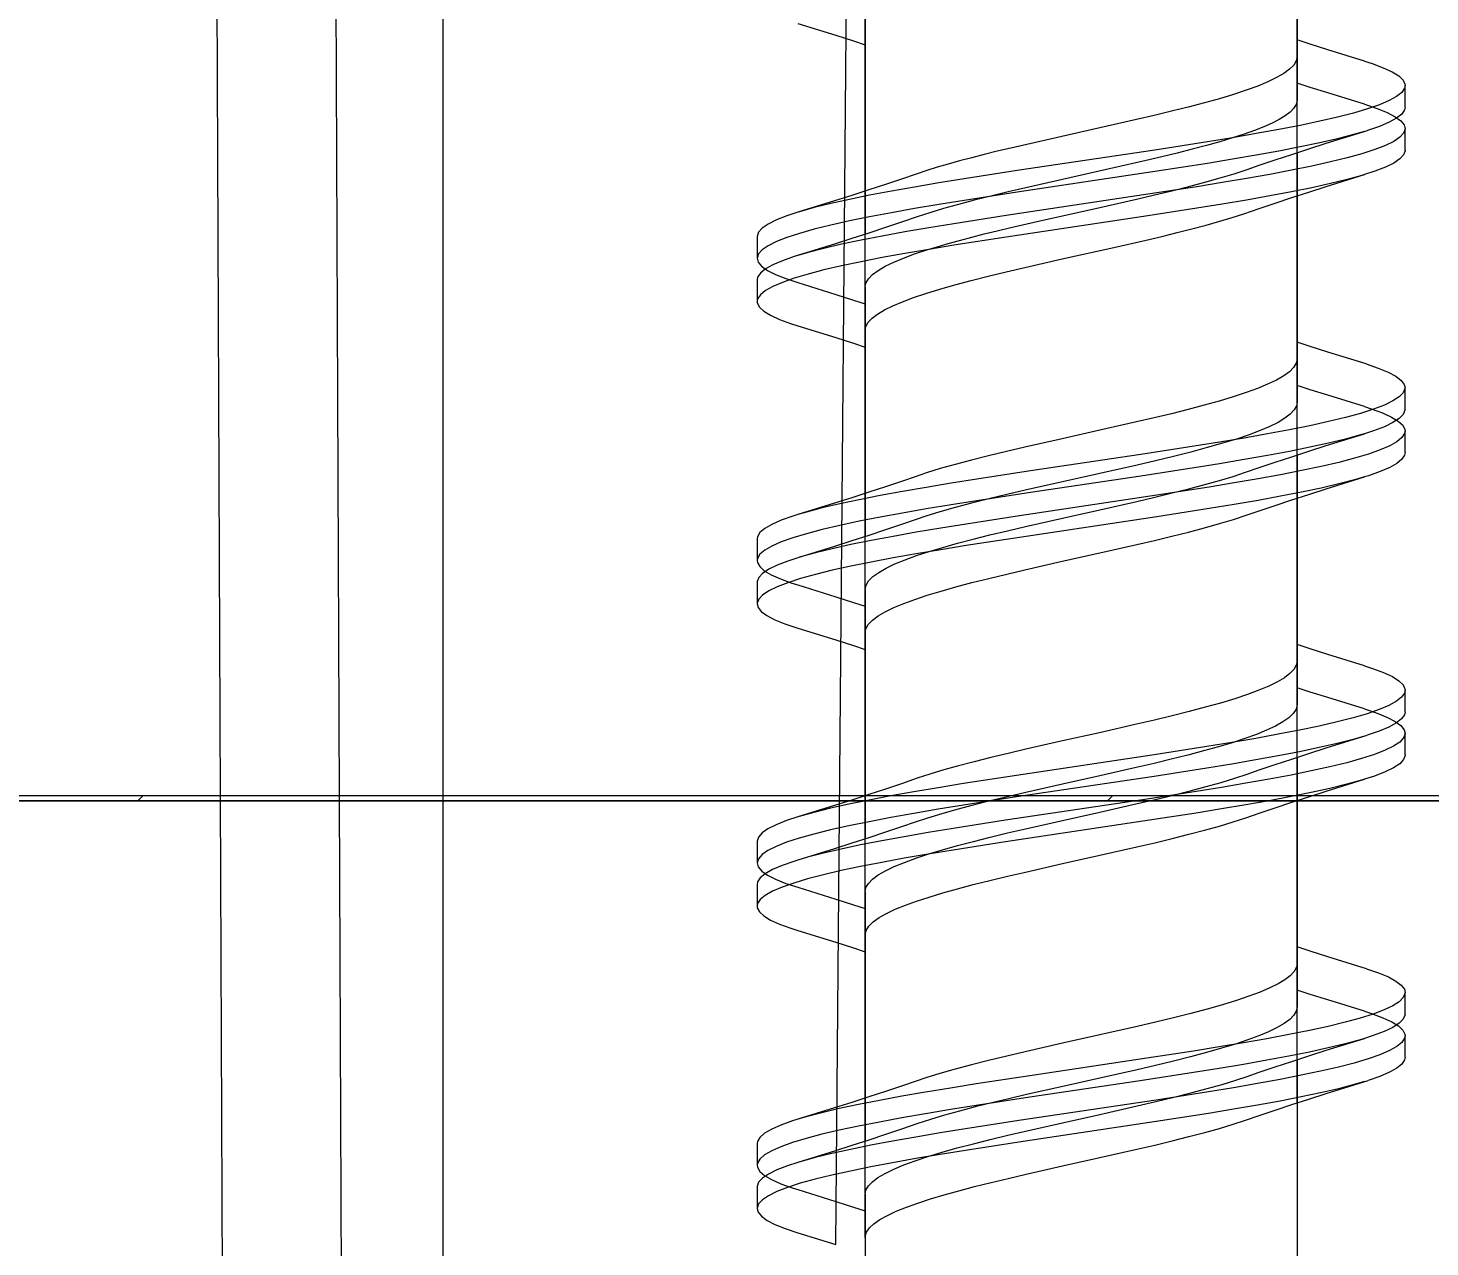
# Model space of a CAD drawing. Header units: millimetres. Extents: x -853320 to 19484, y -510814 to 9708.
# Drawn here: x 10146.53 to 10153.03, y 3198.75 to 3204.39 of the extents above; entities that cross this region are included whole.
import ezdxf
from ezdxf import colors
from ezdxf.entities.mleader import LeaderData, LeaderLine
from ezdxf.math import Vec2, Vec3

# ---------------------------------------------------------------- set-up
doc = ezdxf.new("R2010")
doc.units = ezdxf.units.MM
doc.layers.add('DS_ST_quote 1_50', color=7, linetype='Continuous')
for name, color, linetype, lineweight in [('F_ARREDI', 7, 'Continuous', 5), ('F_ELETTRICO', 22, 'Continuous', 5), ('F_ELETTRODOMESTICI', 40, 'Continuous', 5), ('F_IMPIANTO ELETTRICO', 7, 'Continuous', 0), ('F_MASSELLO_abete', 30, 'Continuous', 5), ('F_MULTI laminato OPACO', 1, 'Continuous', 5), ('F_MULTI laminato OPACO_retino', 1, 'Continuous', 5)]:
    doc.layers.add(name, color=color, linetype=linetype, lineweight=lineweight)
doc.styles.add('ARIAL', font='arial.ttf')
doc.styles.add('DANZI-DIDASCALIE', font='Yu Gothic UI Light.ttf', dxfattribs={"height": 30})
doc.dimstyles.new('ISO-100', dxfattribs={"dimtxt": 100, "dimasz": 5, "dimexe": 0.25, "dimexo": 6, "dimgap": 6, "dimtad": 1, "dimtxsty": 'ARIAL', "dimblk": 'ARCHTICK', "dimcen": 2.5, "dimdle": 15, "dimse1": 1, "dimse2": 1, "dimclrd": 256, "dimclre": 256, "dimclrt": 256, "dimadec": 0, "dimazin": 0, "dimtfac": 1, "dimtmove": 0, "dimatfit": 3, "dimldrblk": 'ARCHTICK', "dimfxl": 1, "dimlwd": -1, "dimlwe": -1, "dimarcsym": 0})

# ---------------------------------------------------------------- blocks, each defined once
blk = doc.blocks.new('_Dot')
at = {"color": 0, "linetype": 'ByBlock', "lineweight": -2}
blk.add_line((-0.5, 0), (-1, 0), dxfattribs=at)
at = {"color": 0, "linetype": 'ByBlock', "const_width": 0.5}
blk.add_lwpolyline([(-0.25, 0, 1), (0.25, 0, 1)], format="xyb", close=True, dxfattribs=at)
blk = doc.blocks.new('SCATOLA INCASSO_1 P_sezione e pianta')
at = {"layer": 'F_ELETTRICO'}
for p, q in [((55447.1513, -13682.6278), (55447.0513, -13682.6278)), ((55447.3513, -13682.6278), (55447.2513, -13682.6278)), ((55448.5513, -13682.6278), (55448.4513, -13682.6278)), ((55448.7513, -13682.6278), (55448.6513, -13682.6278)), ((55449.9513, -13682.6278), (55449.8513, -13682.6278)), ((55450.1513, -13682.6278), (55450.0513, -13682.6278)), ((55451.3513, -13682.6278), (55451.2513, -13682.6278)), ((55451.5513, -13682.6278), (55451.4513, -13682.6278)), ((55447.2913, -13682.6519), (55447.3104, -13682.6802)), ((55447.3913, -13682.6519), (55447.4104, -13682.6802)), ((55447.1407, -13682.7468), (55447.1597, -13682.8018)), ((55448.5314, -13682.7236), (55448.5504, -13682.7737)), ((55448.7392, -13682.743), (55448.7582, -13682.7972)), ((55449.9411, -13682.748), (55449.9602, -13682.8033)), ((55450.1299, -13682.7202), (55450.149, -13682.7696)), ((55451.3319, -13682.7247), (55451.3509, -13682.7752)), ((55451.5397, -13682.7442), (55451.5587, -13682.7988)), ((55447.1597, -13682.8018), (55447.1788, -13682.8665)), ((55447.319, -13682.9924), (55447.2597, -13682.8018)), ((55447.519, -13682.9924), (55447.4641, -13682.8158)), ((55448.719, -13682.9924), (55448.6641, -13682.8158)), ((55448.919, -13682.9924), (55448.8641, -13682.8158)), ((55450.119, -13682.9924), (55450.0602, -13682.8033)), ((55450.319, -13682.9924), (55450.2641, -13682.8158)), ((55451.519, -13682.9924), (55451.4641, -13682.8158)), ((55451.719, -13682.9924), (55451.6587, -13682.7988)), ((55451.7623, -13683.1278), (55442.7173, -13683.1278)), ((55445.9623, -13683.1278), (55446.9173, -13683.1278)), ((55446.1623, -13683.1278), (55447.1173, -13683.1278)), ((55447.3623, -13683.1278), (55448.3173, -13683.1278)), ((55447.5623, -13683.1278), (55448.5173, -13683.1278)), ((55448.7623, -13683.1278), (55449.7173, -13683.1278)), ((55448.9623, -13683.1278), (55449.9173, -13683.1278)), ((55450.1623, -13683.1278), (55451.1173, -13683.1278)), ((55450.3623, -13683.1278), (55451.3173, -13683.1278)), ((55451.5623, -13683.1278), (55452.5173, -13683.1278)), ((55447.3121, -13683.5432), (55447.3502, -13683.7868)), ((55447.4121, -13683.5432), (55447.4502, -13683.7868)), ((55448.9107, -13683.5342), (55448.9488, -13683.7773)), ((55449.0107, -13683.5342), (55449.0488, -13683.7773)), ((55451.7111, -13683.5372), (55451.7492, -13683.7804)), ((55451.8111, -13683.5372), (55451.8492, -13683.7804)), ((55447.5199, -13683.5921), (55447.558, -13683.8383)), ((55447.6199, -13683.5921), (55447.658, -13683.8383)), ((55448.7219, -13683.6043), (55448.76, -13683.8512)), ((55448.8219, -13683.6043), (55448.86, -13683.8512)), ((55450.1126, -13683.5462), (55450.1507, -13683.79)), ((55450.2126, -13683.5462), (55450.2507, -13683.79)), ((55450.3204, -13683.5951), (55450.3585, -13683.8415)), ((55450.4204, -13683.5951), (55450.4585, -13683.8415)), ((55451.5224, -13683.6074), (55451.5605, -13683.8544)), ((55451.6224, -13683.6074), (55451.6605, -13683.8544)), ((55447.3502, -13683.7868), (55447.4455, -13684.4231)), ((55447.4502, -13683.7868), (55447.5455, -13684.4231)), ((55448.9488, -13683.7773), (55449.044, -13684.4135)), ((55449.0488, -13683.7773), (55449.144, -13684.4135)), ((55450.1507, -13683.79), (55450.246, -13684.4263)), ((55450.2507, -13683.79), (55450.346, -13684.4263)), ((55451.7492, -13683.7804), (55451.8445, -13684.4167)), ((55451.8492, -13683.7804), (55451.9445, -13684.4167)), ((55447.3991, -13683.8265), (55447.4334, -13683.9762)), ((55447.558, -13683.8383), (55447.6533, -13684.4746)), ((55447.658, -13683.8383), (55447.7533, -13684.4746)), ((55447.8012, -13683.9755), (55447.767, -13683.8262)), ((55448.76, -13683.8512), (55448.8362, -13684.3616)), ((55448.86, -13683.8512), (55448.9362, -13684.3616)), ((55450.3585, -13683.8415), (55450.4538, -13684.4777)), ((55450.4159, -13684.0407), (55450.3767, -13683.868)), ((55450.4585, -13683.8415), (55450.5538, -13684.4777)), ((55451.5605, -13683.8544), (55451.6367, -13684.3648)), ((55451.6605, -13683.8544), (55451.7367, -13684.3648)), ((55451.8159, -13684.0408), (55451.7766, -13683.8675)), ((55447.2095, -13683.8712), (55447.2481, -13684.0415)), ((55447.616, -13684.0415), (55447.5774, -13683.8709)), ((55449.2159, -13684.0411), (55449.1773, -13683.8703)), ((55447.2481, -13684.0415), (55447.3117, -13684.3256)), ((55447.6797, -13684.3256), (55447.616, -13684.0415)), ((55448.6868, -13684.2149), (55448.7261, -13684.3883)), ((55448.8866, -13684.2141), (55448.9257, -13684.3867)), ((55449.0935, -13684.3859), (55449.0547, -13684.2146)), ((55450.0865, -13684.2139), (55450.125, -13684.3836)), ((55450.2865, -13684.2137), (55450.3252, -13684.3844)), ((55450.6934, -13684.3855), (55450.6546, -13684.2143)), ((55451.4866, -13684.2142), (55451.5258, -13684.387)), ((55451.6864, -13684.2131), (55451.7244, -13684.3812)), ((55452.0927, -13684.3826), (55452.0544, -13684.2135)), ((55447.3117, -13684.3256), (55447.3413, -13684.4537)), ((55447.7093, -13684.4537), (55447.6797, -13684.3256)), ((55448.8362, -13684.3616), (55448.8743, -13684.6103)), ((55448.9362, -13684.3616), (55448.9743, -13684.6103)), ((55451.6367, -13684.3648), (55451.6748, -13684.6134)), ((55451.7367, -13684.3648), (55451.7748, -13684.6134)), ((55447.4455, -13684.4231), (55447.4836, -13684.6691)), ((55447.5455, -13684.4231), (55447.5836, -13684.6691)), ((55449.044, -13684.4135), (55449.0821, -13684.6599)), ((55449.144, -13684.4135), (55449.1821, -13684.6599)), ((55450.246, -13684.4263), (55450.2841, -13684.6721)), ((55450.346, -13684.4263), (55450.3841, -13684.6721)), ((55451.8445, -13684.4167), (55451.8826, -13684.663)), ((55451.9445, -13684.4167), (55451.9826, -13684.663)), ((55447.6533, -13684.4746), (55447.6914, -13684.7178)), ((55447.7533, -13684.4746), (55447.7914, -13684.7178)), ((55450.4538, -13684.4777), (55450.4919, -13684.7208)), ((55450.5538, -13684.4777), (55450.5919, -13684.7208)), ((55447.4449, -13684.8428), (55447.4628, -13684.8966)), ((55447.5407, -13685.0063), (55447.5598, -13685.1069)), ((55452.3853, -13685.1278), (55443.3403, -13685.1278)), ((55446.5853, -13685.1278), (55447.5403, -13685.1278)), ((55446.7853, -13685.1278), (55447.7403, -13685.1278)), ((55447.5347, -13685.1105), (55447.5602, -13685.1892)), ((55447.5598, -13685.1069), (55447.5788, -13685.2003)), ((55447.9853, -13685.1278), (55448.9403, -13685.1278)), ((55448.1853, -13685.1278), (55449.1403, -13685.1278)), ((55449.3853, -13685.1278), (55450.3403, -13685.1278)), ((55449.5853, -13685.1278), (55450.5403, -13685.1278)), ((55450.7853, -13685.1278), (55451.7403, -13685.1278)), ((55450.9853, -13685.1278), (55451.9403, -13685.1278)), ((55452.1853, -13685.1278), (55453.1403, -13685.1278)), ((55447.5602, -13685.1892), (55447.5859, -13685.2701)), ((55447.5859, -13685.2701), (55447.6385, -13685.4397)), ((55447.7859, -13685.2701), (55447.8438, -13685.4565)), ((55448.9859, -13685.2701), (55449.0385, -13685.4397)), ((55449.1859, -13685.2701), (55449.2385, -13685.4397)), ((55450.3859, -13685.2701), (55450.4385, -13685.4397)), ((55450.5859, -13685.2701), (55450.6385, -13685.4397)), ((55451.7859, -13685.2701), (55451.8385, -13685.4397)), ((55451.9859, -13685.2701), (55452.0385, -13685.4397)), ((55447.755, -13685.4899), (55447.7741, -13685.5386)), ((55447.9438, -13685.4565), (55447.9629, -13685.5111)), ((55449.1457, -13685.4626), (55449.1648, -13685.5161)), ((55449.3536, -13685.4858), (55449.3726, -13685.5352)), ((55450.7443, -13685.4581), (55450.7633, -13685.5124)), ((55451.9462, -13685.4641), (55451.9653, -13685.5174)), ((55452.1541, -13685.4872), (55452.1731, -13685.5363)), ((55450.5555, -13685.4913), (55450.5746, -13685.5397)), ((55447.7513, -13685.6278), (55447.8513, -13685.6278)), ((55447.9513, -13685.6278), (55448.0513, -13685.6278)), ((55449.1513, -13685.6278), (55449.2513, -13685.6278)), ((55449.3513, -13685.6278), (55449.4513, -13685.6278)), ((55450.5513, -13685.6278), (55450.6513, -13685.6278)), ((55450.7513, -13685.6278), (55450.8513, -13685.6278)), ((55451.9513, -13685.6278), (55452.0513, -13685.6278)), ((55452.1513, -13685.6278), (55452.2513, -13685.6278)), ((55468.0938, -13687.0822), (55437.3638, -13687.0822)), ((55437.3638, -13687.6166), (55468.0938, -13687.4888)), ((55437.3638, -13688.169), (55468.0938, -13688.0406))]:
    blk.add_line(p, q, dxfattribs=at)
for points in [[(55446.9385, -13682.8158), (55446.9501, -13682.7797), (55446.9692, -13682.7285), (55446.9882, -13682.6875), (55447.0073, -13682.6569), (55447.0264, -13682.6372), (55447.0454, -13682.6283), (55447.0513, -13682.6278)], [(55447.0513, -13682.6278), (55447.0645, -13682.6304), (55447.0835, -13682.6434), (55447.1026, -13682.6673), (55447.1216, -13682.7018), (55447.1407, -13682.7468)], [(55447.1385, -13682.8158), (55447.158, -13682.7575), (55447.177, -13682.7104), (55447.1961, -13682.6736), (55447.2151, -13682.6475), (55447.2342, -13682.6322), (55447.2513, -13682.6278)], [(55447.1513, -13682.6278), (55447.1645, -13682.6304), (55447.1835, -13682.6434), (55447.2026, -13682.6673), (55447.2216, -13682.7018), (55447.2407, -13682.7468), (55447.2597, -13682.8018)], [(55447.2513, -13682.6278), (55447.2532, -13682.6278), (55447.2723, -13682.6344), (55447.2913, -13682.6519)], [(55447.3513, -13682.6278), (55447.3532, -13682.6278), (55447.3723, -13682.6344), (55447.3913, -13682.6519)], [(55448.3409, -13682.8083), (55448.3599, -13682.7522), (55448.379, -13682.7061), (55448.398, -13682.6705), (55448.4171, -13682.6455), (55448.4361, -13682.6313), (55448.4513, -13682.6278)], [(55448.4513, -13682.6278), (55448.4552, -13682.628), (55448.4742, -13682.6357), (55448.4933, -13682.6543), (55448.5123, -13682.6837), (55448.5314, -13682.7236)], [(55448.5385, -13682.8158), (55448.5487, -13682.7841), (55448.5677, -13682.7321), (55448.5868, -13682.6902), (55448.6058, -13682.6589), (55448.6249, -13682.6383), (55448.6439, -13682.6286), (55448.6513, -13682.6278)], [(55448.5513, -13682.6278), (55448.5552, -13682.628), (55448.5742, -13682.6357), (55448.5933, -13682.6543), (55448.6123, -13682.6837), (55448.6314, -13682.7236), (55448.6504, -13682.7737), (55448.6641, -13682.8158)], [(55448.6513, -13682.6278), (55448.663, -13682.6298), (55448.682, -13682.642), (55448.7011, -13682.6651), (55448.7201, -13682.6988), (55448.7392, -13682.743)], [(55448.7513, -13682.6278), (55448.763, -13682.6298), (55448.782, -13682.642), (55448.8011, -13682.6651), (55448.8201, -13682.6988), (55448.8392, -13682.743), (55448.8582, -13682.7972), (55448.8641, -13682.8158)], [(55449.7385, -13682.8158), (55449.7506, -13682.7783), (55449.7697, -13682.7273), (55449.7887, -13682.6865), (55449.8078, -13682.6563), (55449.8268, -13682.6368), (55449.8459, -13682.6282), (55449.8513, -13682.6278)], [(55449.8513, -13682.6278), (55449.8649, -13682.6306), (55449.884, -13682.6439), (55449.903, -13682.668), (55449.9221, -13682.7028), (55449.9411, -13682.748)], [(55449.9385, -13682.8158), (55449.9585, -13682.7562), (55449.9775, -13682.7093), (55449.9966, -13682.6728), (55450.0156, -13682.647), (55450.0347, -13682.632), (55450.0513, -13682.6278)], [(55449.9513, -13682.6278), (55449.9649, -13682.6306), (55449.984, -13682.6439), (55450.003, -13682.668), (55450.0221, -13682.7028), (55450.0411, -13682.748), (55450.0602, -13682.8033)], [(55450.0513, -13682.6278), (55450.0537, -13682.6279), (55450.0728, -13682.6347), (55450.0918, -13682.6525), (55450.1109, -13682.681), (55450.1299, -13682.7202)], [(55450.1513, -13682.6278), (55450.1537, -13682.6279), (55450.1728, -13682.6347), (55450.1918, -13682.6525), (55450.2109, -13682.681), (55450.2299, -13682.7202), (55450.249, -13682.7696), (55450.2641, -13682.8158)], [(55451.1414, -13682.8068), (55451.1604, -13682.7509), (55451.1795, -13682.7051), (55451.1985, -13682.6697), (55451.2176, -13682.645), (55451.2366, -13682.631), (55451.2513, -13682.6278)], [(55451.2513, -13682.6278), (55451.2557, -13682.6281), (55451.2747, -13682.636), (55451.2938, -13682.6549), (55451.3128, -13682.6845), (55451.3319, -13682.7247)], [(55451.3385, -13682.8158), (55451.3492, -13682.7826), (55451.3682, -13682.7309), (55451.3873, -13682.6893), (55451.4063, -13682.6582), (55451.4254, -13682.6379), (55451.4444, -13682.6285), (55451.4513, -13682.6278)], [(55451.3513, -13682.6278), (55451.3557, -13682.6281), (55451.3747, -13682.636), (55451.3938, -13682.6549), (55451.4128, -13682.6845), (55451.4319, -13682.7247), (55451.4509, -13682.7752), (55451.4641, -13682.8158)], [(55451.4513, -13682.6278), (55451.4635, -13682.63), (55451.4825, -13682.6425), (55451.5016, -13682.6658), (55451.5206, -13682.6998), (55451.5397, -13682.7442)], [(55451.5513, -13682.6278), (55451.5635, -13682.63), (55451.5825, -13682.6425), (55451.6016, -13682.6658), (55451.6206, -13682.6998), (55451.6397, -13682.7442), (55451.6587, -13682.7988)], [(55447.3104, -13682.6802), (55447.3294, -13682.719), (55447.3485, -13682.7682)], [(55447.4104, -13682.6802), (55447.4294, -13682.719), (55447.4485, -13682.7682), (55447.4641, -13682.8158)], [(55446.9385, -13682.8158), (55446.8859, -13682.9855), (55446.8602, -13683.0664), (55446.8403, -13683.1278)], [(55447.1385, -13682.8158), (55447.0859, -13682.9855), (55447.0602, -13683.0664), (55447.0403, -13683.1278)], [(55447.2641, -13682.8158), (55447.2788, -13682.8665), (55447.2978, -13682.9405), (55447.3169, -13683.0231), (55447.3359, -13683.1138), (55447.355, -13683.2119), (55447.374, -13683.3167), (55447.3931, -13683.4274), (55447.4121, -13683.5432)], [(55447.3485, -13682.7682), (55447.3675, -13682.8272), (55447.3866, -13682.8958), (55447.4056, -13682.9734), (55447.4247, -13683.0594), (55447.4437, -13683.1532), (55447.4628, -13683.2542), (55447.4818, -13683.3615), (55447.5009, -13683.4744), (55447.5199, -13683.5921)], [(55447.4641, -13682.8158), (55447.4675, -13682.8272), (55447.4866, -13682.8958), (55447.5056, -13682.9734), (55447.5247, -13683.0594), (55447.5437, -13683.1532)], [(55448.3409, -13682.8083), (55448.2859, -13682.9855), (55448.2602, -13683.0664), (55448.2403, -13683.1278)], [(55448.5385, -13682.8158), (55448.4859, -13682.9855), (55448.4602, -13683.0664), (55448.4403, -13683.1278)], [(55448.5504, -13682.7737), (55448.5695, -13682.8338), (55448.5885, -13682.9033), (55448.6076, -13682.9818), (55448.6266, -13683.0686), (55448.6457, -13683.1632)], [(55448.6641, -13682.8158), (55448.6695, -13682.8338), (55448.6885, -13682.9033), (55448.7076, -13682.9818), (55448.7266, -13683.0686), (55448.7457, -13683.1632)], [(55448.7582, -13682.7972), (55448.7773, -13682.8612), (55448.7964, -13682.9345)], [(55448.8641, -13682.8158), (55448.8773, -13682.8612), (55448.8964, -13682.9345), (55448.9154, -13683.0165), (55448.9345, -13683.1066)], [(55449.7385, -13682.8158), (55449.6859, -13682.9855), (55449.6602, -13683.0664), (55449.6403, -13683.1278)], [(55449.9385, -13682.8158), (55449.8859, -13682.9855), (55449.8602, -13683.0664), (55449.8403, -13683.1278)], [(55449.9602, -13682.8033), (55449.9792, -13682.8683), (55449.9983, -13682.9425), (55450.0173, -13683.0253), (55450.0364, -13683.1162)], [(55450.0641, -13682.8158), (55450.0792, -13682.8683), (55450.0983, -13682.9425), (55450.1173, -13683.0253), (55450.1364, -13683.1162)], [(55450.149, -13682.7696), (55450.168, -13682.8289), (55450.1871, -13682.8977), (55450.2061, -13682.9755), (55450.2252, -13683.0617), (55450.2442, -13683.1557)], [(55450.2641, -13682.8158), (55450.268, -13682.8289), (55450.2871, -13682.8977), (55450.3061, -13682.9755), (55450.3252, -13683.0617), (55450.3442, -13683.1557)], [(55451.1414, -13682.8068), (55451.0859, -13682.9855), (55451.0602, -13683.0664), (55451.0403, -13683.1278)], [(55451.3385, -13682.8158), (55451.2859, -13682.9855), (55451.2602, -13683.0664), (55451.2403, -13683.1278)], [(55451.3509, -13682.7752), (55451.37, -13682.8355), (55451.389, -13682.9052), (55451.4081, -13682.9839), (55451.4271, -13683.0709), (55451.4462, -13683.1657)], [(55451.4641, -13682.8158), (55451.47, -13682.8355), (55451.489, -13682.9052), (55451.5081, -13682.9839), (55451.5271, -13683.0709), (55451.5462, -13683.1657)], [(55451.5587, -13682.7988), (55451.5778, -13682.863), (55451.5968, -13682.9365)], [(55451.6641, -13682.8158), (55451.6778, -13682.863), (55451.6968, -13682.9365), (55451.7159, -13683.0187), (55451.7349, -13683.109)], [(55447.1788, -13682.8665), (55447.1978, -13682.9405), (55447.2169, -13683.0231), (55447.2359, -13683.1138)], [(55448.7964, -13682.9345), (55448.8154, -13683.0165), (55448.8345, -13683.1066)], [(55451.5968, -13682.9365), (55451.6159, -13683.0187), (55451.6349, -13683.109)], [(55447.4399, -13683.3589), (55447.4206, -13683.303), (55447.3955, -13683.2286), (55447.3702, -13683.152), (55447.3447, -13683.0733), (55447.319, -13682.9924)], [(55447.6206, -13683.303), (55447.5955, -13683.2286), (55447.5702, -13683.152), (55447.5447, -13683.0733), (55447.519, -13682.9924)], [(55448.8424, -13683.3662), (55448.8206, -13683.303), (55448.7955, -13683.2286), (55448.7702, -13683.152), (55448.7447, -13683.0733), (55448.719, -13682.9924)], [(55449.0399, -13683.3589), (55449.0206, -13683.303), (55448.9955, -13683.2286), (55448.9702, -13683.152), (55448.9447, -13683.0733), (55448.919, -13682.9924)], [(55450.2399, -13683.3589), (55450.2206, -13683.303), (55450.1955, -13683.2286), (55450.1702, -13683.152), (55450.1447, -13683.0733), (55450.119, -13682.9924)], [(55450.442, -13683.365), (55450.4206, -13683.303), (55450.3955, -13683.2286), (55450.3702, -13683.152), (55450.3447, -13683.0733), (55450.319, -13682.9924)], [(55451.6399, -13683.3589), (55451.6206, -13683.303), (55451.5955, -13683.2286), (55451.5702, -13683.152), (55451.5447, -13683.0733), (55451.519, -13682.9924)], [(55451.8424, -13683.3663), (55451.8206, -13683.303), (55451.7955, -13683.2286), (55451.7702, -13683.152), (55451.7447, -13683.0733), (55451.719, -13682.9924)], [(55446.9173, -13683.1278), (55446.9372, -13683.1318), (55446.9567, -13683.1434), (55446.9762, -13683.1625), (55446.9957, -13683.1889), (55447.0151, -13683.2224), (55447.0345, -13683.2628), (55447.0539, -13683.3097), (55447.0733, -13683.3629), (55447.0928, -13683.422), (55447.1124, -13683.487), (55447.132, -13683.5571), (55447.1516, -13683.6313), (55447.171, -13683.7086), (55447.1903, -13683.7887), (55447.2095, -13683.8712)], [(55447.1174, -13683.1278), (55447.1197, -13683.1278), (55447.1386, -13683.1323), (55447.1574, -13683.1439)], [(55447.1574, -13683.1439), (55447.1744, -13683.1603), (55447.1914, -13683.1825), (55447.2084, -13683.2101), (55447.2254, -13683.2431), (55447.2424, -13683.2812), (55447.2595, -13683.3246), (55447.2768, -13683.3732), (55447.2942, -13683.4267), (55447.3117, -13683.4847), (55447.3293, -13683.5471), (55447.3469, -13683.6133), (55447.3645, -13683.6824), (55447.3819, -13683.7535), (55447.3991, -13683.8265)], [(55447.2359, -13683.1138), (55447.255, -13683.2119), (55447.274, -13683.3167), (55447.2931, -13683.4274), (55447.3121, -13683.5432)], [(55447.5437, -13683.1532), (55447.5628, -13683.2542), (55447.5818, -13683.3615), (55447.6009, -13683.4744), (55447.6199, -13683.5921)], [(55448.3173, -13683.1278), (55448.3376, -13683.1319), (55448.3572, -13683.1437), (55448.3767, -13683.1631), (55448.3962, -13683.1897), (55448.4156, -13683.2234), (55448.435, -13683.2639), (55448.4544, -13683.311), (55448.4737, -13683.3642), (55448.4932, -13683.4233), (55448.5127, -13683.488), (55448.5322, -13683.5578), (55448.5517, -13683.6317), (55448.571, -13683.7088), (55448.5903, -13683.7887), (55448.6095, -13683.8712)], [(55448.5174, -13683.1278), (55448.5345, -13683.1308), (55448.554, -13683.1413), (55448.5733, -13683.1592), (55448.5923, -13683.1839), (55448.6112, -13683.2153), (55448.6303, -13683.2535), (55448.6495, -13683.2986), (55448.6688, -13683.3502), (55448.6884, -13683.4083), (55448.7083, -13683.4731), (55448.7284, -13683.5438), (55448.7485, -13683.6195), (55448.7687, -13683.6994), (55448.7889, -13683.7829), (55448.8089, -13683.8683)], [(55448.8345, -13683.1066), (55448.8535, -13683.2041), (55448.8726, -13683.3084), (55448.8916, -13683.4187), (55448.9107, -13683.5342)], [(55448.9345, -13683.1066), (55448.9535, -13683.2041), (55448.9726, -13683.3084), (55448.9916, -13683.4187), (55449.0107, -13683.5342)], [(55449.7173, -13683.1278), (55449.7362, -13683.1313), (55449.7554, -13683.1423), (55449.7746, -13683.1607), (55449.7939, -13683.1862), (55449.8132, -13683.2189), (55449.8325, -13683.2585), (55449.8519, -13683.3048), (55449.8714, -13683.3575), (55449.891, -13683.4165), (55449.9108, -13683.4817), (55449.9308, -13683.5526), (55449.9506, -13683.6277), (55449.9704, -13683.7062), (55449.99, -13683.7876), (55450.0095, -13683.8712)], [(55449.9173, -13683.1278), (55449.9392, -13683.1326), (55449.9594, -13683.1455), (55449.9792, -13683.1661), (55449.9987, -13683.1937), (55450.0179, -13683.2278), (55450.037, -13683.2687), (55450.0563, -13683.316), (55450.0755, -13683.3692), (55450.0947, -13683.4281), (55450.1138, -13683.4921), (55450.133, -13683.5608), (55450.1522, -13683.6337), (55450.1714, -13683.7103), (55450.1906, -13683.7901), (55450.2098, -13683.8723)], [(55450.0364, -13683.1162), (55450.0554, -13683.2145), (55450.0745, -13683.3194), (55450.0935, -13683.4303), (55450.1126, -13683.5462)], [(55450.1364, -13683.1162), (55450.1554, -13683.2145), (55450.1745, -13683.3194), (55450.1935, -13683.4303), (55450.2126, -13683.5462)], [(55451.1174, -13683.1278), (55451.1347, -13683.1308), (55451.1541, -13683.1413), (55451.1734, -13683.1592), (55451.1924, -13683.184), (55451.2113, -13683.2155), (55451.2304, -13683.2538), (55451.2496, -13683.2989), (55451.269, -13683.3506), (55451.2886, -13683.4088), (55451.3084, -13683.4736), (55451.3286, -13683.5444), (55451.3487, -13683.62), (55451.3688, -13683.6999), (55451.389, -13683.7833), (55451.4089, -13683.8687)], [(55451.3173, -13683.1278), (55451.3373, -13683.1318), (55451.3564, -13683.1431), (55451.3756, -13683.1617), (55451.3947, -13683.1874), (55451.4138, -13683.2201), (55451.4329, -13683.2594), (55451.4519, -13683.3046), (55451.4708, -13683.3557), (55451.4899, -13683.4131), (55451.5094, -13683.4769), (55451.5291, -13683.5464), (55451.5489, -13683.6209), (55451.5688, -13683.6999), (55451.5888, -13683.7827), (55451.6087, -13683.8677)], [(55451.6349, -13683.109), (55451.654, -13683.2067), (55451.673, -13683.3112), (55451.6921, -13683.4216), (55451.7111, -13683.5372)], [(55451.7349, -13683.109), (55451.754, -13683.2067), (55451.773, -13683.3112), (55451.7921, -13683.4216), (55451.8111, -13683.5372)], [(55448.6457, -13683.1632), (55448.6647, -13683.2648), (55448.6838, -13683.3728), (55448.7028, -13683.4862), (55448.7219, -13683.6043)], [(55448.7457, -13683.1632), (55448.7647, -13683.2648), (55448.7838, -13683.3728), (55448.8028, -13683.4862), (55448.8219, -13683.6043)], [(55450.2442, -13683.1557), (55450.2633, -13683.2568), (55450.2823, -13683.3643), (55450.3014, -13683.4773), (55450.3204, -13683.5951)], [(55450.3442, -13683.1557), (55450.3633, -13683.2568), (55450.3823, -13683.3643), (55450.4014, -13683.4773), (55450.4204, -13683.5951)], [(55451.4462, -13683.1657), (55451.4652, -13683.2675), (55451.4843, -13683.3756), (55451.5033, -13683.4891), (55451.5224, -13683.6074)], [(55451.5462, -13683.1657), (55451.5652, -13683.2675), (55451.5843, -13683.3756), (55451.6033, -13683.4891), (55451.6224, -13683.6074)], [(55447.767, -13683.8262), (55447.7499, -13683.7538), (55447.7326, -13683.6831), (55447.7152, -13683.6144), (55447.6976, -13683.5483), (55447.68, -13683.486), (55447.6626, -13683.4279), (55447.6451, -13683.3743), (55447.6206, -13683.303)], [(55447.5774, -13683.8709), (55447.558, -13683.7879), (55447.5386, -13683.7073), (55447.519, -13683.6294), (55447.4993, -13683.5547), (55447.4795, -13683.4841), (55447.4597, -13683.4189), (55447.4399, -13683.3589)], [(55448.9772, -13683.87), (55448.9577, -13683.7866), (55448.9381, -13683.7055), (55448.9187, -13683.6282), (55448.8995, -13683.5555), (55448.8805, -13683.4875), (55448.8614, -13683.4242), (55448.8424, -13683.3662)], [(55449.1773, -13683.8703), (55449.1579, -13683.7876), (55449.1386, -13683.7074), (55449.1192, -13683.6301), (55449.0997, -13683.5561), (55449.0801, -13683.4862), (55449.0605, -13683.4215), (55449.0399, -13683.3589)], [(55450.3767, -13683.868), (55450.3569, -13683.7833), (55450.337, -13683.701), (55450.3173, -13683.6225), (55450.2977, -13683.5487), (55450.2782, -13683.4797), (55450.2589, -13683.4162), (55450.2399, -13683.3589)], [(55450.5771, -13683.8697), (55450.5577, -13683.7865), (55450.5382, -13683.7059), (55450.5189, -13683.6287), (55450.4996, -13683.5558), (55450.4804, -13683.4874), (55450.4612, -13683.4236), (55450.442, -13683.365)], [(55451.7766, -13683.8675), (55451.7567, -13683.7823), (55451.7366, -13683.6991), (55451.7165, -13683.6197), (55451.6966, -13683.5448), (55451.6767, -13683.4748), (55451.6571, -13683.4107), (55451.6399, -13683.3589)], [(55451.9772, -13683.8702), (55451.9577, -13683.7867), (55451.9382, -13683.7056), (55451.9187, -13683.6282), (55451.8995, -13683.5555), (55451.8805, -13683.4875), (55451.8614, -13683.4242), (55451.8424, -13683.3663)], [(55451.6087, -13683.8677), (55451.6479, -13684.0408), (55451.6864, -13684.2131)], [(55448.6095, -13683.8712), (55448.6481, -13684.0414), (55448.6868, -13684.2149)], [(55448.8089, -13683.8683), (55448.848, -13684.0413), (55448.8866, -13684.2141)], [(55449.0547, -13684.2146), (55449.016, -13684.0412), (55448.9772, -13683.87)], [(55450.0095, -13683.8712), (55450.0482, -13684.0419), (55450.0865, -13684.2139)], [(55450.2098, -13683.8723), (55450.2482, -13684.0418), (55450.2865, -13684.2137)], [(55450.6546, -13684.2143), (55450.6159, -13684.0409), (55450.5771, -13683.8697)], [(55451.4089, -13683.8687), (55451.4481, -13684.0414), (55451.4866, -13684.2142)], [(55452.0544, -13684.2135), (55452.016, -13684.0413), (55451.9772, -13683.8702)], [(55447.4334, -13683.9762), (55447.4866, -13684.214), (55447.525, -13684.3838)], [(55447.8941, -13684.3886), (55447.8547, -13684.2149), (55447.8012, -13683.9755)], [(55449.2939, -13684.3877), (55449.2547, -13684.2148), (55449.2159, -13684.0411)], [(55450.4933, -13684.3854), (55450.4546, -13684.2145), (55450.4159, -13684.0407)], [(55451.8932, -13684.3847), (55451.8545, -13684.214), (55451.8159, -13684.0408)], [(55447.525, -13684.3838), (55447.5442, -13684.4661), (55447.5635, -13684.546), (55447.5827, -13684.6227), (55447.6019, -13684.6957), (55447.6211, -13684.7645), (55447.6404, -13684.8286), (55447.6596, -13684.8875)], [(55448.9257, -13684.3867), (55448.9456, -13684.472), (55448.9658, -13684.5553), (55448.9859, -13684.635), (55449.006, -13684.7106), (55449.026, -13684.7814), (55449.0459, -13684.8462), (55449.0628, -13684.8966)], [(55449.3853, -13685.1278), (55449.3648, -13685.1236), (55449.345, -13685.1115), (55449.3253, -13685.0918), (55449.3058, -13685.0648), (55449.2864, -13685.0309), (55449.267, -13684.9902), (55449.2477, -13684.9432), (55449.2285, -13684.8902), (55449.2093, -13684.8317), (55449.1901, -13684.7681), (55449.171, -13684.6998), (55449.1518, -13684.627), (55449.1324, -13684.5499), (55449.1129, -13684.4692), (55449.0935, -13684.3859)], [(55450.125, -13684.3836), (55450.1442, -13684.4659), (55450.1634, -13684.5457), (55450.1826, -13684.6224), (55450.2018, -13684.6953), (55450.221, -13684.7641), (55450.2402, -13684.8281), (55450.2594, -13684.887)], [(55450.3252, -13684.3844), (55450.3447, -13684.4679), (55450.3642, -13684.5491), (55450.3839, -13684.6274), (55450.4037, -13684.7025), (55450.4237, -13684.7732), (55450.4435, -13684.8384), (55450.4628, -13684.8966)], [(55450.7853, -13685.1278), (55450.7657, -13685.1239), (55450.7461, -13685.1123), (55450.7265, -13685.0932), (55450.7071, -13685.0668), (55450.6876, -13685.0332), (55450.6682, -13684.9928), (55450.6487, -13684.9458), (55450.6293, -13684.8927), (55450.6099, -13684.8336), (55450.5904, -13684.769), (55450.5709, -13684.6994), (55450.5514, -13684.6256), (55450.532, -13684.5484), (55450.5127, -13684.4682), (55450.4933, -13684.3854)], [(55450.9853, -13685.1278), (55450.9638, -13685.1231), (55450.9439, -13685.1106), (55450.9242, -13685.0905), (55450.9047, -13685.0632), (55450.8854, -13685.029), (55450.8662, -13684.9883), (55450.8471, -13684.9416), (55450.8281, -13684.8892), (55450.8092, -13684.8313), (55450.7901, -13684.7681), (55450.771, -13684.7001), (55450.7518, -13684.6273), (55450.7324, -13684.55), (55450.7129, -13684.4689), (55450.6934, -13684.3855)], [(55451.5258, -13684.387), (55451.5457, -13684.4724), (55451.5659, -13684.5558), (55451.586, -13684.6356), (55451.6061, -13684.7112), (55451.6262, -13684.7819), (55451.6461, -13684.8467), (55451.6628, -13684.8966)], [(55451.7244, -13684.3812), (55451.7434, -13684.4626), (55451.7624, -13684.5417), (55451.7815, -13684.6179), (55451.8007, -13684.6911), (55451.8199, -13684.7603), (55451.8391, -13684.8246), (55451.8582, -13684.8835), (55451.8845, -13684.9596)], [(55452.1853, -13685.1278), (55452.166, -13685.124), (55452.1467, -13685.1128), (55452.1274, -13685.0943), (55452.1081, -13685.0684), (55452.0888, -13685.0354), (55452.0694, -13684.9955), (55452.0499, -13684.9489), (55452.0305, -13684.8959), (55452.0109, -13684.8368), (55451.9911, -13684.7716), (55451.9713, -13684.701), (55451.9516, -13684.6263), (55451.932, -13684.5484), (55451.9126, -13684.4677), (55451.8932, -13684.3847)], [(55452.3853, -13685.1278), (55452.3801, -13685.1275), (55452.3607, -13685.1217), (55452.3412, -13685.1083), (55452.3218, -13685.0874), (55452.3025, -13685.0595), (55452.2833, -13685.0248), (55452.2641, -13684.9836), (55452.2451, -13684.9363), (55452.2261, -13684.8832), (55452.2071, -13684.8248), (55452.1882, -13684.7613), (55452.1692, -13684.6933), (55452.1502, -13684.621), (55452.1311, -13684.5446), (55452.1119, -13684.4648), (55452.0927, -13684.3826)], [(55448.1853, -13685.1278), (55448.1669, -13685.1244), (55448.1478, -13685.1137), (55448.1287, -13685.0957), (55448.1097, -13685.0707), (55448.0906, -13685.0388), (55448.0715, -13685.0002), (55448.0524, -13684.9552), (55448.0333, -13684.9042), (55448.014, -13684.8466), (55447.9943, -13684.7825), (55447.9744, -13684.7123), (55447.9544, -13684.6372), (55447.9343, -13684.5576), (55447.9141, -13684.4742), (55447.8941, -13684.3886)], [(55448.7261, -13684.3883), (55448.746, -13684.4735), (55448.7661, -13684.5565), (55448.786, -13684.6356), (55448.8059, -13684.7102), (55448.8256, -13684.7798), (55448.8451, -13684.8437), (55448.8628, -13684.8966)], [(55449.5853, -13685.1278), (55449.5676, -13685.1246), (55449.5474, -13685.1133), (55449.5274, -13685.0942), (55449.5077, -13685.0677), (55449.4882, -13685.0343), (55449.4688, -13684.9943), (55449.4498, -13684.9485), (55449.4309, -13684.8972), (55449.4119, -13684.8399), (55449.3925, -13684.7764), (55449.373, -13684.7073), (55449.3534, -13684.6334), (55449.3336, -13684.5548), (55449.3137, -13684.4724), (55449.2939, -13684.3877)], [(55447.3413, -13684.4537), (55447.3561, -13684.5157), (55447.3709, -13684.576), (55447.3857, -13684.6343), (55447.4005, -13684.6904), (55447.4153, -13684.744), (55447.4301, -13684.7949), (55447.4449, -13684.8428)], [(55447.8128, -13684.8428), (55447.798, -13684.7949), (55447.7832, -13684.744), (55447.7684, -13684.6904), (55447.7536, -13684.6343), (55447.7388, -13684.576), (55447.724, -13684.5157), (55447.7093, -13684.4537)], [(55448.8743, -13684.6103), (55448.8933, -13684.7299), (55448.9124, -13684.845), (55448.9314, -13684.9549), (55448.9505, -13685.0587), (55448.9695, -13685.1557)], [(55448.9743, -13684.6103), (55448.9933, -13684.7299), (55449.0124, -13684.845), (55449.0314, -13684.9549), (55449.0505, -13685.0587)], [(55451.6748, -13684.6134), (55451.6938, -13684.7328), (55451.7129, -13684.8478), (55451.7319, -13684.9576), (55451.751, -13685.0613), (55451.77, -13685.1581)], [(55451.7748, -13684.6134), (55451.7938, -13684.7328), (55451.8129, -13684.8478), (55451.8319, -13684.9576), (55451.851, -13685.0613)], [(55447.4836, -13684.6691), (55447.5026, -13684.7866), (55447.5217, -13684.8992), (55447.5407, -13685.0063)], [(55447.5836, -13684.6691), (55447.6026, -13684.7866), (55447.6217, -13684.8992), (55447.6407, -13685.0063), (55447.6598, -13685.1069), (55447.6788, -13685.2003)], [(55449.0821, -13684.6599), (55449.1012, -13684.7777), (55449.1202, -13684.8908), (55449.1393, -13684.9983), (55449.1583, -13685.0994)], [(55449.1821, -13684.6599), (55449.2012, -13684.7777), (55449.2202, -13684.8908), (55449.2393, -13684.9983), (55449.2583, -13685.0994)], [(55450.2841, -13684.6721), (55450.3031, -13684.7895), (55450.3222, -13684.902), (55450.3412, -13685.0089), (55450.3603, -13685.1094)], [(55450.3841, -13684.6721), (55450.4031, -13684.7895), (55450.4222, -13684.902), (55450.4412, -13685.0089), (55450.4603, -13685.1094)], [(55451.8826, -13684.663), (55451.9017, -13684.7807), (55451.9207, -13684.8936), (55451.9398, -13685.0009), (55451.9588, -13685.1019)], [(55451.9826, -13684.663), (55452.0017, -13684.7807), (55452.0207, -13684.8936), (55452.0398, -13685.0009), (55452.0588, -13685.1019)], [(55447.6914, -13684.7178), (55447.7104, -13684.8335), (55447.7295, -13684.9439), (55447.7485, -13685.0484), (55447.7676, -13685.1462), (55447.7867, -13685.2365), (55447.8057, -13685.3187), (55447.8248, -13685.3923), (55447.8385, -13685.4397)], [(55447.7914, -13684.7178), (55447.8104, -13684.8335), (55447.8295, -13684.9439), (55447.8485, -13685.0484), (55447.8676, -13685.1462)], [(55450.4919, -13684.7208), (55450.5109, -13684.8363), (55450.53, -13684.9467), (55450.549, -13685.051), (55450.5681, -13685.1486)], [(55450.5919, -13684.7208), (55450.6109, -13684.8363), (55450.63, -13684.9467), (55450.649, -13685.051), (55450.6681, -13685.1486)], [(55447.4628, -13684.8966), (55447.4845, -13684.9596), (55447.5095, -13685.034), (55447.5347, -13685.1105)], [(55447.6596, -13684.8875), (55447.6844, -13684.9596), (55447.7095, -13685.034), (55447.7347, -13685.1105), (55447.7602, -13685.1892), (55447.7859, -13685.2701)], [(55447.9853, -13685.1278), (55447.9663, -13685.1242), (55447.9466, -13685.1127), (55447.927, -13685.0938), (55447.9077, -13685.0677), (55447.8885, -13685.0349), (55447.8694, -13684.9956), (55447.8504, -13684.9502), (55447.8316, -13684.8991), (55447.8128, -13684.8428)], [(55448.8628, -13684.8966), (55448.8844, -13684.9596), (55448.9095, -13685.034), (55448.9347, -13685.1105), (55448.9602, -13685.1892), (55448.9859, -13685.2701)], [(55449.0628, -13684.8966), (55449.0844, -13684.9596), (55449.1095, -13685.034), (55449.1347, -13685.1105), (55449.1602, -13685.1892), (55449.1859, -13685.2701)], [(55450.2594, -13684.887), (55450.2845, -13684.9596), (55450.3095, -13685.034), (55450.3347, -13685.1105), (55450.3602, -13685.1892), (55450.3859, -13685.2701)], [(55450.4628, -13684.8966), (55450.4845, -13684.9596), (55450.5095, -13685.034), (55450.5347, -13685.1105), (55450.5602, -13685.1892), (55450.5859, -13685.2701)], [(55451.6628, -13684.8966), (55451.6845, -13684.9596), (55451.7095, -13685.034), (55451.7347, -13685.1105), (55451.7602, -13685.1892), (55451.7859, -13685.2701)], [(55451.8845, -13684.9596), (55451.9095, -13685.034), (55451.9347, -13685.1105), (55451.9602, -13685.1892), (55451.9859, -13685.2701)], [(55449.0505, -13685.0587), (55449.0695, -13685.1557), (55449.0886, -13685.2453), (55449.1076, -13685.3266)], [(55449.1583, -13685.0994), (55449.1774, -13685.1935), (55449.1964, -13685.2797), (55449.2155, -13685.3576), (55449.2345, -13685.4264), (55449.2385, -13685.4397)], [(55449.2583, -13685.0994), (55449.2774, -13685.1935), (55449.2964, -13685.2797), (55449.3155, -13685.3576), (55449.3345, -13685.4264), (55449.3536, -13685.4858)], [(55451.851, -13685.0613), (55451.87, -13685.1581), (55451.8891, -13685.2475), (55451.9081, -13685.3286)], [(55452.3641, -13685.4397), (55452.419, -13685.2631), (55442.8147, -13685.1822), (55442.4623, -13685.1278)], [(55446.7641, -13685.4397), (55446.819, -13685.2631), (55446.8447, -13685.1822), (55446.8623, -13685.1278)], [(55447.8676, -13685.1462), (55447.8867, -13685.2365), (55447.9057, -13685.3187)], [(55447.9641, -13685.4397), (55448.019, -13685.2631), (55448.0447, -13685.1822), (55448.0623, -13685.1278)], [(55448.1641, -13685.4397), (55448.219, -13685.2631), (55448.2447, -13685.1822), (55448.2623, -13685.1278)], [(55448.9695, -13685.1557), (55448.9886, -13685.2453), (55449.0076, -13685.3266), (55449.0267, -13685.3993), (55449.0385, -13685.4397)], [(55449.3641, -13685.4397), (55449.419, -13685.2631), (55449.4447, -13685.1822), (55449.4623, -13685.1278)], [(55449.5641, -13685.4397), (55449.619, -13685.2631), (55449.6447, -13685.1822), (55449.6623, -13685.1278)], [(55450.3603, -13685.1094), (55450.3793, -13685.2026), (55450.3984, -13685.2881), (55450.4174, -13685.365), (55450.4365, -13685.4329), (55450.4385, -13685.4397)], [(55450.4603, -13685.1094), (55450.4793, -13685.2026), (55450.4984, -13685.2881), (55450.5174, -13685.365), (55450.5365, -13685.4329), (55450.5555, -13685.4913)], [(55450.5681, -13685.1486), (55450.5871, -13685.2387), (55450.6062, -13685.3207), (55450.6252, -13685.394), (55450.6385, -13685.4397)], [(55450.6681, -13685.1486), (55450.6871, -13685.2387), (55450.7062, -13685.3207)], [(55450.7641, -13685.4397), (55450.819, -13685.2631), (55450.8447, -13685.1822), (55450.8623, -13685.1278)], [(55450.9641, -13685.4397), (55451.019, -13685.2631), (55451.0447, -13685.1822), (55451.0623, -13685.1278)], [(55451.77, -13685.1581), (55451.7891, -13685.2475), (55451.8081, -13685.3286), (55451.8272, -13685.401), (55451.8385, -13685.4397)], [(55451.9588, -13685.1019), (55451.9779, -13685.1958), (55451.9969, -13685.2818), (55452.016, -13685.3594), (55452.035, -13685.428), (55452.0385, -13685.4397)], [(55452.0588, -13685.1019), (55452.0779, -13685.1958), (55452.0969, -13685.2818), (55452.116, -13685.3594), (55452.135, -13685.428), (55452.1541, -13685.4872)], [(55452.1641, -13685.4397), (55452.219, -13685.2631), (55452.2447, -13685.1822), (55452.2623, -13685.1278)], [(55447.5788, -13685.2003), (55447.5979, -13685.286), (55447.6169, -13685.3631), (55447.636, -13685.4313), (55447.6385, -13685.4397)], [(55447.6788, -13685.2003), (55447.6979, -13685.286), (55447.7169, -13685.3631), (55447.736, -13685.4313), (55447.755, -13685.4899)], [(55447.9057, -13685.3187), (55447.9248, -13685.3923), (55447.9438, -13685.4565)], [(55449.1076, -13685.3266), (55449.1267, -13685.3993), (55449.1457, -13685.4626)], [(55450.7062, -13685.3207), (55450.7252, -13685.394), (55450.7443, -13685.4581)], [(55451.9081, -13685.3286), (55451.9272, -13685.401), (55451.9462, -13685.4641)], [(55447.6385, -13685.4397), (55447.655, -13685.4899), (55447.6741, -13685.5386), (55447.6931, -13685.5769), (55447.7122, -13685.6047), (55447.7312, -13685.6217), (55447.7513, -13685.6278)], [(55447.8438, -13685.4565), (55447.8629, -13685.5111), (55447.8819, -13685.5556), (55447.901, -13685.5896), (55447.92, -13685.613), (55447.9391, -13685.6255), (55447.9513, -13685.6278)], [(55447.8513, -13685.6278), (55447.8693, -13685.6229), (55447.8884, -13685.6071), (55447.9074, -13685.5804), (55447.9265, -13685.5432), (55447.9455, -13685.4956), (55447.9641, -13685.4397)], [(55448.0513, -13685.6278), (55448.0581, -13685.6271), (55448.0772, -13685.6177), (55448.0962, -13685.5974), (55448.1153, -13685.5664), (55448.1343, -13685.5249), (55448.1534, -13685.4732), (55448.1641, -13685.4397)], [(55449.0385, -13685.4397), (55449.0457, -13685.4626), (55449.0648, -13685.5161), (55449.0839, -13685.5596), (55449.1029, -13685.5925), (55449.122, -13685.6148), (55449.141, -13685.6262), (55449.1513, -13685.6278)], [(55449.2385, -13685.4397), (55449.2536, -13685.4858), (55449.2726, -13685.5352), (55449.2917, -13685.5744), (55449.3107, -13685.603), (55449.3298, -13685.6208), (55449.3488, -13685.6277), (55449.3513, -13685.6278)], [(55449.2513, -13685.6278), (55449.2601, -13685.6266), (55449.2791, -13685.6161), (55449.2982, -13685.5947), (55449.3172, -13685.5627), (55449.3363, -13685.5201), (55449.3553, -13685.4673), (55449.3641, -13685.4397)], [(55449.4513, -13685.6278), (55449.4679, -13685.6236), (55449.4869, -13685.6087), (55449.506, -13685.5829), (55449.525, -13685.5464), (55449.5441, -13685.4996), (55449.5641, -13685.4397)], [(55450.4385, -13685.4397), (55450.4555, -13685.4913), (55450.4746, -13685.5397), (55450.4936, -13685.5778), (55450.5127, -13685.6053), (55450.5317, -13685.622), (55450.5513, -13685.6278)], [(55450.6385, -13685.4397), (55450.6443, -13685.4581), (55450.6633, -13685.5124), (55450.6824, -13685.5566), (55450.7014, -13685.5904), (55450.7205, -13685.6135), (55450.7395, -13685.6257), (55450.7513, -13685.6278)], [(55450.6513, -13685.6278), (55450.6698, -13685.6226), (55450.6889, -13685.6065), (55450.7079, -13685.5796), (55450.727, -13685.5421), (55450.746, -13685.4943), (55450.7641, -13685.4397)], [(55450.8513, -13685.6278), (55450.8586, -13685.627), (55450.8776, -13685.6173), (55450.8967, -13685.5968), (55450.9157, -13685.5655), (55450.9348, -13685.5237), (55450.9539, -13685.4717), (55450.9641, -13685.4397)], [(55451.8385, -13685.4397), (55451.8462, -13685.4641), (55451.8653, -13685.5174), (55451.8843, -13685.5605), (55451.9034, -13685.5932), (55451.9224, -13685.6152), (55451.9415, -13685.6263), (55451.9513, -13685.6278)], [(55452.0385, -13685.4397), (55452.0541, -13685.4872), (55452.0731, -13685.5363), (55452.0922, -13685.5752), (55452.1112, -13685.6036), (55452.1303, -13685.6211), (55452.1493, -13685.6277), (55452.1513, -13685.6278)], [(55452.0513, -13685.6278), (55452.0605, -13685.6265), (55452.0796, -13685.6157), (55452.0986, -13685.5941), (55452.1177, -13685.5617), (55452.1367, -13685.5189), (55452.1558, -13685.4659), (55452.1641, -13685.4397)], [(55452.2513, -13685.6278), (55452.2684, -13685.6234), (55452.2874, -13685.6081), (55452.3065, -13685.5821), (55452.3255, -13685.5454), (55452.3446, -13685.4983), (55452.3641, -13685.4397)], [(55447.7741, -13685.5386), (55447.7931, -13685.5769), (55447.8122, -13685.6047), (55447.8312, -13685.6217), (55447.8513, -13685.6278)], [(55447.9629, -13685.5111), (55447.9819, -13685.5556), (55448.001, -13685.5896), (55448.02, -13685.613), (55448.0391, -13685.6255), (55448.0513, -13685.6278)], [(55449.1648, -13685.5161), (55449.1839, -13685.5596), (55449.2029, -13685.5925), (55449.222, -13685.6148), (55449.241, -13685.6262), (55449.2513, -13685.6278)], [(55449.3726, -13685.5352), (55449.3917, -13685.5744), (55449.4107, -13685.603), (55449.4298, -13685.6208), (55449.4488, -13685.6277), (55449.4513, -13685.6278)], [(55450.5746, -13685.5397), (55450.5936, -13685.5778), (55450.6127, -13685.6053), (55450.6317, -13685.622), (55450.6513, -13685.6278)], [(55450.7633, -13685.5124), (55450.7824, -13685.5566), (55450.8014, -13685.5904), (55450.8205, -13685.6135), (55450.8395, -13685.6257), (55450.8513, -13685.6278)], [(55451.9653, -13685.5174), (55451.9843, -13685.5605), (55452.0034, -13685.5932), (55452.0224, -13685.6152), (55452.0415, -13685.6263), (55452.0513, -13685.6278)], [(55452.1731, -13685.5363), (55452.1922, -13685.5752), (55452.2112, -13685.6036), (55452.2303, -13685.6211), (55452.2493, -13685.6277), (55452.2513, -13685.6278)]]:
    blk.add_lwpolyline(points, dxfattribs=at)
blk = doc.blocks.new('P.lo PARETE INGRESSO_pianta')
at = {"layer": 'F_MULTI laminato OPACO_retino', "transparency": 33554687}
h = blk.add_hatch(dxfattribs=at)
h.set_pattern_fill('ANSI31', color=256)
h.paths.add_polyline_path([(2705.1102, -11669.3169), (2773.1102, -11669.3169), (2773.1102, -11687.3169), (2705.1102, -11687.3169)])
h.paths.add_polyline_path([(2805.1102, -11669.3169), (2873.1102, -11669.3169), (2873.1102, -11687.3169), (2805.1102, -11687.3169)])
h.paths.add_polyline_path([(2573.7665, -11669.3397), (2936.2665, -11669.3397), (2936.2665, -11687.3397), (2573.7665, -11687.3397)])
at = {"layer": 'F_MASSELLO_abete'}
blk.add_lwpolyline([(2592.7665, -11717.3397), (2592.7665, -11687.3397), (2928.7665, -11687.3397), (2928.7665, -11717.3397)], close=True, dxfattribs=at)
at = {"layer": 'F_MULTI laminato OPACO'}
for points in [[(2805.1102, -11669.3169), (2873.1102, -11669.3169), (2873.1102, -11687.3169), (2805.1102, -11687.3169)], [(2573.7665, -11669.3397), (2936.2665, -11669.3397), (2936.2665, -11687.3397), (2573.7665, -11687.3397)]]:
    blk.add_lwpolyline(points, close=True, dxfattribs=at)
at = {"layer": 'F_IMPIANTO ELETTRICO', "rotation": 269.9999999999999}
blk.add_blockref('SCATOLA INCASSO_1 P_sezione e pianta', (16523.4544, 43763.0241), dxfattribs=at)
blk = doc.blocks.new('_ArchTick')
at = {"color": 0, "linetype": 'ByBlock', "const_width": 0.15}
blk.add_lwpolyline([(-0.5, -0.5), (0.5, 0.5)], dxfattribs=at)
blk = doc.blocks.new('*D146')
at = {"layer": 'Defpoints', "color": 0, "transparency": 16777216}
for p in [(5588.556, 7348.8148), (19268.5243, 2810.6601), (19483.824, 2810.6601)]:
    blk.add_point(p, dxfattribs=at)
at = {"layer": 'DS_ST_quote 1_50', "transparency": 16777216}
blk.add_line((19268.5243, 7363.8148), (19268.5243, 2795.6601), dxfattribs=at)
at = {"layer": 'DS_ST_quote 1_50', "transparency": 16777216, "xscale": 5, "yscale": 5, "zscale": 5}
for p, rotation in [((19268.5243, 7348.8148), 90), ((19268.5243, 2810.6601), 270)]:
    blk.add_blockref('_ArchTick', p, dxfattribs=dict(at, rotation=rotation))
at = {"layer": 'DS_ST_quote 1_50', "transparency": 16777216, "insert": (19202.4288, 5079.7375), "char_height": 100, "attachment_point": 5, "rotation": 90, "style": 'ARIAL'}
blk.add_mtext('4538,15', dxfattribs=at)
blk = doc.blocks.new('BAGNO-LAVANDERIA_pianta_sol.B')
at = {"layer": 'F_ELETTRODOMESTICI', "color": 5, "ltscale": 5}
ml = blk.add_multileader_mtext('Standard', dxfattribs=at)
ml.set_content('{\\fYu Gothic UI Light|b0|i0|c128|p34;BASAMENTO c/cassetto} ditta MIELE art.WTS 610', color=5, style='DANZI-DIDASCALIE')
ml.set_leader_properties(color=256, linetype='ByLayer', lineweight=-1)
ml.set_arrow_properties(name='DOT')
ml.build(insert=Vec2(0, 0))
ml.multileader.update_dxf_attribs({"arrow_head_size": 5, "scale": 5})
ctx = ml.context
ctx.base_point, ctx.scale, ctx.char_height, ctx.arrow_head_size, ctx.landing_gap_size, ctx.plane_origin, ctx.plane_x_axis, ctx.plane_y_axis = Vec3(865728.9622, 518190.6354), 5, 25, 5, 10, Vec3(865691.9943, 518253.2738), Vec3(0, -1), Vec3(1, 0)
notes = []
notes.append((ctx, [(0, (0, 0, 0), (0, 0), (1, 0), 1, [])]))
ctx.mtext.insert, ctx.mtext.text_direction, ctx.mtext.rotation, ctx.mtext.width, ctx.mtext.flow_direction = Vec3(865741.6801, 518180.6354), Vec3(0, -1), 4.712389, 471.574284, 5
ml = blk.add_multileader_mtext('Standard', dxfattribs=at)
ml.set_content('{\\fYu Gothic UI Light|b0|i0|c128|p34;LAVASCIUGA} ditta MIELE art.WTD165 WPM 8/5kg', color=5, style='DANZI-DIDASCALIE')
ml.set_leader_properties(color=256, linetype='ByLayer', lineweight=-1)
ml.set_arrow_properties(name='DOT')
ml.build(insert=Vec2(0, 0))
ml.multileader.update_dxf_attribs({"arrow_head_size": 5, "scale": 5})
ctx = ml.context
ctx.base_point, ctx.scale, ctx.char_height, ctx.arrow_head_size, ctx.landing_gap_size, ctx.plane_origin, ctx.plane_x_axis, ctx.plane_y_axis = Vec3(865852.825, 518185.2766), 5, 25, 5, 10, Vec3(865819.832, 518247.9151), Vec3(0, -1), Vec3(1, 0)
notes.append((ctx, [(0, (0, 0, 0), (0, 0), (1, 0), 1, [])]))
ctx.mtext.insert, ctx.mtext.text_direction, ctx.mtext.rotation, ctx.mtext.width, ctx.mtext.flow_direction = Vec3(865869.5178, 518175.2766), Vec3(0, -1), 4.712389, 377.016688, 5
for ctx, leaders in notes:
    for number, flags, end, landing, length, lines in leaders:
        leader = LeaderData()
        leader.index, (leader.has_last_leader_line, leader.has_dogleg_vector, leader.attachment_direction) = number, flags
        leader.last_leader_point, leader.dogleg_vector, leader.dogleg_length = Vec3(end), Vec3(landing), length
        for number, points, colour, breaks in lines:
            line = LeaderLine()
            line.index, line.vertices, line.color, line.breaks = number, Vec3.list(points), colors.encode_raw_color(colour), breaks
            leader.lines.append(line)
        ctx.leaders.append(leader)

msp = doc.modelspace()

# ---------------------------------------------------------------- block references
at = {"layer": 'F_ARREDI', "color": 2, "lineweight": 5}
msp.add_blockref('BAGNO-LAVANDERIA_pianta_sol.B', (-853319.8994, -510814.1779), dxfattribs=at)
at = {"layer": 'F_ARREDI'}
msp.add_blockref('P.lo PARETE INGRESSO_pianta', (7312.084, 14888.1547), dxfattribs=at)

# ---------------------------------------------------------------- dimensions: what is measured, and where the dimension line sits
at = {"layer": 'DS_ST_quote 1_50', "color": 4}
dim = msp.add_linear_dim(base=(19268.5243, 2810.6601), p1=(5588.556, 7348.8148), p2=(19483.824, 2810.6601), angle=90, dimstyle='ISO-100', dxfattribs=at)
dim.commit()
dim.dimension.update_dxf_attribs({"geometry": '*D146', "text_midpoint": (19202.4288, 5079.7375)})

doc.saveas('drawing.dxf')
